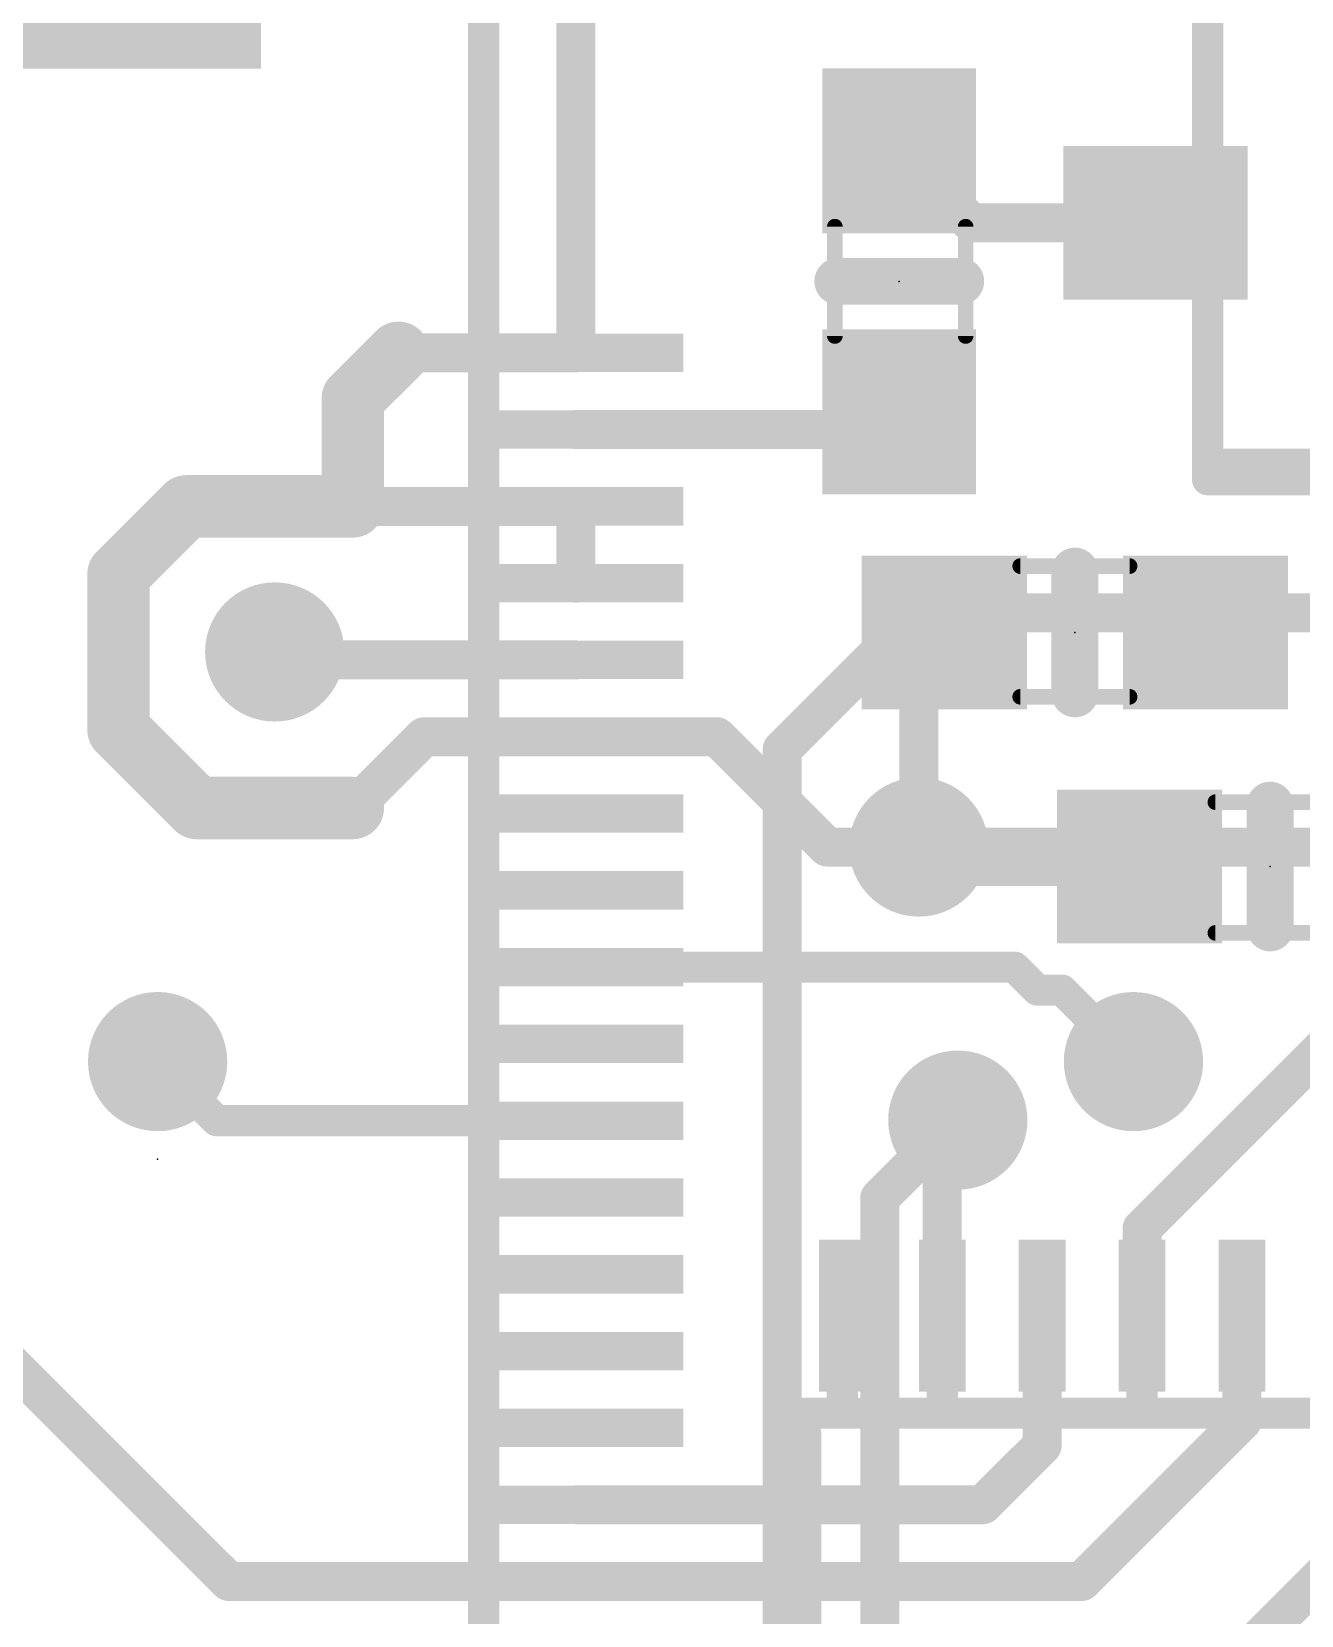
# Model space of a CAD drawing. Extents: x -9.9 to 50.1, y -10.4 to 42.4.
# Drawn here: x 19.63 to 27.89, y 12.9 to 23.22 of the extents above; entities that cross this region are included whole.
import ezdxf

# ---------------------------------------------------------------- set-up
doc = ezdxf.new("R2010")
doc.units = 0
for name, color, linetype in [('1', 12, 'CONTINUOUS'), ('16', 5, 'CONTINUOUS'), ('18', 110, 'CONTINUOUS'), ('21', 40, 'CONTINUOUS'), ('23', 53, 'CONTINUOUS'), ('24', 6, 'CONTINUOUS'), ('51', 253, 'CONTINUOUS')]:
    doc.layers.add(name, color=color, linetype=linetype)

# ---------------------------------------------------------------- blocks, each defined once
blk = doc.blocks.new('RECT')
blk.add_solid([(-0.5, -0.5), (0.5, -0.5), (-0.5, 0.5), (0.5, 0.5)])
blk = doc.blocks.new('ROUNDV')
at = {"const_width": 0.5}
blk.add_lwpolyline([(0, -0.25, 1), (0, 0.25, 1), (0, -0.25)], format="xyb", dxfattribs=at)

msp = doc.modelspace()

# ---------------------------------------------------------------- linework, layer by layer
at = {"layer": '1'}
for points, const_width in [([(23.169, 21.125), (23.169, 24.257)], 0.254), ([(25.742, 21.971), (25.273, 22.44)], 0.254), ([(26.94, 21.971), (25.742, 21.971)], 0.254), ([(22.014, 21.125), (21.717, 20.828)], 0.4064), ([(23.169, 21.125), (22.014, 21.125)], 0.254), ([(21.717, 20.828), (21.717, 20.125)], 0.4064), ([(25.388, 20.625), (25.273, 20.74)], 0.254), ([(23.169, 20.625), (25.388, 20.625)], 0.254), ([(20.193, 19.685), (20.633, 20.125)], 0.4064), ([(20.633, 20.125), (21.717, 20.125)], 0.4064), ([(21.717, 20.125), (23.169, 20.125)], 0.254), ([(23.169, 19.625), (23.169, 20.125)], 0.254), ([(20.193, 18.669), (20.193, 19.685)], 0.4064), ([(25.566, 19.304), (25.4, 19.138)], 0.254), ([(21.261, 19.125), (21.209, 19.177)], 0.254), ([(23.169, 19.125), (21.261, 19.125)], 0.254), ([(25.4, 19.138), (25.4, 17.907)], 0.254), ([(20.701, 18.161), (20.193, 18.669)], 0.4064), ([(22.181, 18.625), (21.717, 18.161)], 0.254), ([(23.169, 18.625), (22.181, 18.625)], 0.254), ([(23.169, 18.625), (24.086, 18.625)], 0.254), ([(24.804, 17.907), (24.086, 18.625)], 0.254), ([(21.717, 18.161), (20.701, 18.161)], 0.4064), ([(24.804, 17.907), (25.4, 17.907)], 0.254), ([(25.527, 17.78), (25.4, 17.907)], 0.254), ([(26.836, 17.78), (25.527, 17.78)], 0.254), ([(26.924, 17.78), (26.836, 17.78)], 0.254), ([(23.169, 17.125), (26.0225, 17.125)], 0.2032), ([(26.0225, 17.125), (26.1723, 16.9752)], 0.2032), ([(26.1723, 16.9752), (26.3318, 16.9752)], 0.2032), ([(26.3318, 16.9752), (26.797, 16.51)], 0.2032), ([(26.853, 15.423), (28.321, 16.891)], 0.254), ([(20.832, 16.125), (20.447, 16.51)], 0.2032), ([(23.169, 16.125), (20.832, 16.125)], 0.2032), ([(25.553, 16.028), (25.654, 16.129)], 0.254), ([(25.553, 14.8558), (25.553, 16.028)], 0.254), ([(18.542, 15.494), (20.911, 13.125)], 0.254), ([(26.853, 14.8558), (26.853, 15.423)], 0.254), ([(26.203, 14.011), (26.203, 14.8558)], 0.254), ([(27.503, 14.168), (27.503, 14.8558)], 0.254), ([(26.46, 13.125), (27.503, 14.168)], 0.254), ([(25.817, 13.625), (26.203, 14.011)], 0.254), ([(27.484, 12.625), (28.803, 13.944)], 0.254), ([(23.169, 13.625), (25.817, 13.625)], 0.254), ([(20.911, 13.125), (23.169, 13.125)], 0.254), ([(23.169, 13.125), (26.46, 13.125)], 0.254)]:
    msp.add_lwpolyline(points, dxfattribs=dict(at, const_width=const_width))
for points, const_width in [([(25.3179, 22.4849, 1), (25.2281, 22.3951)], 0.127), ([(25.742, 22.0345, 1), (25.742, 21.9075)], 0.127), ([(25.6971, 21.9261, 1), (25.7869, 22.0159)], 0.127), ([(26.94, 21.9075, 1), (26.94, 22.0345)], 0.127), ([(22.0858, 21.0532, 1), (21.9422, 21.1968)], 0.2032), ([(22.014, 21.1885, 1), (22.014, 21.0615)], 0.127), ([(23.169, 21.0615, 1), (23.169, 21.1885)], 0.127), ([(23.1055, 21.125, 1), (23.2325, 21.125)], 0.127), ([(21.8186, 20.828, 1), (21.6154, 20.828)], 0.2032), ([(21.6452, 20.8998, 1), (21.7888, 20.7562)], 0.2032), ([(25.3179, 20.7849, 1), (25.2281, 20.6951)], 0.127), ([(23.169, 20.6885, 1), (23.169, 20.5615)], 0.127), ([(25.3431, 20.5801, 1), (25.4329, 20.6699)], 0.127), ([(25.388, 20.5615, 1), (25.388, 20.6885)], 0.127), ([(20.633, 20.2266, 1), (20.633, 20.0234)], 0.2032), ([(20.7048, 20.0532, 1), (20.5612, 20.1968)], 0.2032), ([(21.717, 20.0234, 1), (21.717, 20.2266)], 0.2032), ([(21.6154, 20.125, 1), (21.8186, 20.125)], 0.2032), ([(21.717, 20.1885, 1), (21.717, 20.0615)], 0.127), ([(23.2325, 20.125, 1), (23.1055, 20.125)], 0.127), ([(23.169, 20.0615, 1), (23.169, 20.1885)], 0.127), ([(20.2946, 19.685, 1), (20.0914, 19.685)], 0.2032), ([(20.1212, 19.7568, 1), (20.2648, 19.6132)], 0.2032), ([(23.1055, 19.625, 1), (23.2325, 19.625)], 0.127), ([(25.6109, 19.2591, 1), (25.5211, 19.3489)], 0.127), ([(21.2539, 19.2219, 1), (21.1641, 19.1321)], 0.127), ([(21.261, 19.1885, 1), (21.261, 19.0615)], 0.127), ([(21.2161, 19.0801, 1), (21.3059, 19.1699)], 0.127), ([(23.169, 19.0615, 1), (23.169, 19.1885)], 0.127), ([(25.4635, 19.138, 1), (25.3365, 19.138)], 0.127), ([(25.3551, 19.1829, 1), (25.4449, 19.0931)], 0.127), ([(20.2648, 18.7408, 1), (20.1212, 18.5972)], 0.2032), ([(20.0914, 18.669, 1), (20.2946, 18.669)], 0.2032), ([(22.181, 18.6885, 1), (22.181, 18.5615)], 0.127), ([(22.2259, 18.5801, 1), (22.1361, 18.6699)], 0.127), ([(23.169, 18.6885, 1), (23.169, 18.5615)], 0.127), ([(23.169, 18.5615, 1), (23.169, 18.6885)], 0.127), ([(24.1309, 18.6699, 1), (24.0411, 18.5801)], 0.127), ([(24.086, 18.5615, 1), (24.086, 18.6885)], 0.127), ([(20.701, 18.2626, 1), (20.701, 18.0594)], 0.2032), ([(21.717, 18.0594, 1), (21.717, 18.2626)], 0.2032), ([(20.6292, 18.0892, 1), (20.7728, 18.2328)], 0.2032), ([(21.6721, 18.2059, 1), (21.7619, 18.1161)], 0.127), ([(24.804, 17.9705, 1), (24.804, 17.8435)], 0.127), ([(24.7591, 17.8621, 1), (24.8489, 17.9519)], 0.127), ([(25.4449, 17.9519, 1), (25.3551, 17.8621)], 0.127), ([(25.3365, 17.907, 1), (25.4635, 17.907)], 0.127), ([(25.4, 17.8435, 1), (25.4, 17.9705)], 0.127), ([(25.527, 17.8435, 1), (25.527, 17.7165)], 0.127), ([(25.4821, 17.7351, 1), (25.5719, 17.8249)], 0.127), ([(26.836, 17.8435, 1), (26.836, 17.7165)], 0.127), ([(26.836, 17.7165, 1), (26.836, 17.8435)], 0.127), ([(26.924, 17.7165, 1), (26.924, 17.8435)], 0.127), ([(23.169, 17.1758, 1), (23.169, 17.0742)], 0.1016), ([(26.0584, 17.1609, 1), (25.9865, 17.0891)], 0.1016), ([(26.0225, 17.0742, 1), (26.0225, 17.1758)], 0.1016), ([(26.1723, 17.026, 1), (26.1723, 16.9244)], 0.1016), ([(26.1363, 16.9393, 1), (26.2082, 17.0111)], 0.1016), ([(26.3677, 17.0111, 1), (26.2959, 16.9393)], 0.1016), ([(26.3318, 16.9244, 1), (26.3318, 17.026)], 0.1016), ([(20.4829, 16.5459, 1), (20.4111, 16.4741)], 0.1016), ([(26.7611, 16.4741, 1), (26.8329, 16.5459)], 0.1016), ([(20.832, 16.1758, 1), (20.832, 16.0742)], 0.1016), ([(20.7961, 16.0891, 1), (20.8679, 16.1609)], 0.1016), ([(23.169, 16.0742, 1), (23.169, 16.1758)], 0.1016), ([(25.6989, 16.0841, 1), (25.6091, 16.1739)], 0.127), ([(25.6165, 16.028, 1), (25.4895, 16.028)], 0.127), ([(25.5081, 16.0729, 1), (25.5979, 15.9831)], 0.127), ([(26.9165, 15.423, 1), (26.7895, 15.423)], 0.127), ([(26.8081, 15.4679, 1), (26.8979, 15.3781)], 0.127), ([(26.2665, 14.8558, 1), (26.1395, 14.8558)], 0.127), ([(27.5665, 14.8558, 1), (27.4395, 14.8558)], 0.127), ([(25.4895, 14.8558, 1), (25.6165, 14.8558)], 0.127), ([(26.7895, 14.8558, 1), (26.9165, 14.8558)], 0.127), ([(27.4395, 14.168, 1), (27.5665, 14.168)], 0.127), ([(27.5479, 14.1231, 1), (27.4581, 14.2129)], 0.127), ([(26.2479, 13.9661, 1), (26.1581, 14.0559)], 0.127), ([(26.1395, 14.011, 1), (26.2665, 14.011)], 0.127), ([(23.169, 13.6885, 1), (23.169, 13.5615)], 0.127), ([(25.7721, 13.6699, 1), (25.8619, 13.5801)], 0.127), ([(25.817, 13.5615, 1), (25.817, 13.6885)], 0.127), ([(20.911, 13.1885, 1), (20.911, 13.0615)], 0.127), ([(20.8661, 13.0801, 1), (20.9559, 13.1699)], 0.127), ([(23.169, 13.1885, 1), (23.169, 13.0615)], 0.127), ([(23.169, 13.0615, 1), (23.169, 13.1885)], 0.127), ([(26.4151, 13.1699, 1), (26.5049, 13.0801)], 0.127), ([(26.46, 13.0615, 1), (26.46, 13.1885)], 0.127)]:
    msp.add_lwpolyline(points, format="xyb", dxfattribs=dict(at, const_width=const_width))
at = {"layer": '16', "const_width": 0.254}
for points in [[(24.511, 18.542), (25.4, 19.431)], [(25.4, 19.431), (28.94, 19.431)], [(24.511, 18.542), (24.511, 6.223)], [(28.829, 17.907), (25.4, 17.907)], [(25.654, 16.129), (25.146, 15.621)], [(25.146, 15.621), (25.146, 8.509)]]:
    msp.add_lwpolyline(points, dxfattribs=at)
at = {"layer": '16', "const_width": 0.127}
for points in [[(25.4, 19.4945, 1), (25.4, 19.3675)], [(25.4449, 19.3861, 1), (25.3551, 19.4759)], [(24.5745, 18.542, 1), (24.4475, 18.542)], [(24.4661, 18.5869, 1), (24.5559, 18.4971)], [(25.4, 17.9705, 1), (25.4, 17.8435)], [(25.6989, 16.0841, 1), (25.6091, 16.1739)], [(25.2095, 15.621, 1), (25.0825, 15.621)], [(25.1011, 15.6659, 1), (25.1909, 15.5761)]]:
    msp.add_lwpolyline(points, format="xyb", dxfattribs=at)
at = {"layer": '21'}
for points, const_width in [([(22.569, 21.575), (22.569, 23.675)], 0.2032), ([(27.2796, 22.6846), (27.2796, 23.6434)], 0.2032), ([(25.673, 21.59), (24.873, 21.59)], 0.3048), ([(27.2796, 20.2986), (27.2796, 21.2574)], 0.2032), ([(28.5924, 20.2986), (27.2796, 20.2986)], 0.2032), ([(26.416, 19.704), (26.416, 18.904)], 0.3048), ([(27.686, 17.38), (27.686, 18.18)], 0.3048), ([(24.6634, 9.7822), (24.6634, 14.0938)], 0.2032)]:
    msp.add_lwpolyline(points, dxfattribs=dict(at, const_width=const_width))
for points, const_width in [([(27.2288, 22.6846, 1), (27.3304, 22.6846)], 0.1016), ([(24.873, 21.6662, 1), (24.873, 21.5138)], 0.1524), ([(25.673, 21.5138, 1), (25.673, 21.6662)], 0.1524), ([(22.5182, 21.575, 1), (22.6198, 21.575)], 0.1016), ([(27.3304, 21.2574, 1), (27.2288, 21.2574)], 0.1016), ([(27.2796, 20.3494, 1), (27.2796, 20.2478)], 0.1016), ([(27.2288, 20.2986, 1), (27.3304, 20.2986)], 0.1016), ([(26.4922, 19.704, 1), (26.3398, 19.704)], 0.1524), ([(26.3398, 18.904, 1), (26.4922, 18.904)], 0.1524), ([(27.7622, 18.18, 1), (27.6098, 18.18)], 0.1524), ([(27.6098, 17.38, 1), (27.7622, 17.38)], 0.1524), ([(24.7142, 14.0938, 1), (24.6126, 14.0938)], 0.1016)]:
    msp.add_lwpolyline(points, format="xyb", dxfattribs=dict(at, const_width=const_width))
at = {"layer": '23'}
for p in [(25.273, 21.59), (26.416, 19.304), (27.686, 17.78)]:
    msp.add_point(p, dxfattribs=at)
at = {"layer": '24'}
msp.add_point((20.447, 15.875), dxfattribs=at)
at = {"layer": '51'}
for points, const_width in [([(22.569, 23.675), (22.569, 7.575)], 0.2032), ([(27.2796, 20.3986), (27.2796, 23.5434)], 0.2032), ([(24.854, 21.946), (24.854, 21.234)], 0.1016), ([(25.705, 21.946), (25.705, 21.234)], 0.1016), ([(28.6004, 20.3986), (27.2796, 20.3986)], 0.2032), ([(26.06, 19.736), (26.772, 19.736)], 0.1016), ([(26.06, 18.885), (26.772, 18.885)], 0.1016), ([(28.042, 18.199), (27.33, 18.199)], 0.1016), ([(28.042, 17.348), (27.33, 17.348)], 0.1016), ([(29.6926, 14.2208), (24.6634, 14.2208)], 0.2032)]:
    msp.add_lwpolyline(points, dxfattribs=dict(at, const_width=const_width))
for points, const_width in [([(24.8794, 21.946, 1), (24.8286, 21.946)], 0.0508), ([(25.7304, 21.946, 1), (25.6796, 21.946)], 0.0508), ([(24.8286, 21.234, 1), (24.8794, 21.234)], 0.0508), ([(25.6796, 21.234, 1), (25.7304, 21.234)], 0.0508), ([(27.2796, 20.4494, 1), (27.2796, 20.3478)], 0.1016), ([(27.2288, 20.3986, 1), (27.3304, 20.3986)], 0.1016), ([(26.06, 19.7614, 1), (26.06, 19.7106)], 0.0508), ([(26.772, 19.7106, 1), (26.772, 19.7614)], 0.0508), ([(26.06, 18.9104, 1), (26.06, 18.8596)], 0.0508), ([(26.772, 18.8596, 1), (26.772, 18.9104)], 0.0508), ([(27.33, 18.2244, 1), (27.33, 18.1736)], 0.0508), ([(27.33, 17.3734, 1), (27.33, 17.3226)], 0.0508), ([(24.6634, 14.2716, 1), (24.6634, 14.17)], 0.1016)]:
    msp.add_lwpolyline(points, format="xyb", dxfattribs=dict(at, const_width=const_width))

# ---------------------------------------------------------------- block references
at = {"layer": '1'}
for p, xscale, yscale, rotation in [((20.019, 23.775), 1.6, 2.2, 270), ((23.169, 21.125), 0.25, 1.4, 270), ((23.169, 20.625), 0.25, 1.4, 270), ((23.169, 20.125), 0.25, 1.4, 270), ((23.169, 19.625), 0.25, 1.4, 270), ((23.169, 19.125), 0.25, 1.4, 270), ((23.169, 18.625), 0.25, 1.4, 270), ((23.169, 18.125), 0.25, 1.4, 270), ((23.169, 17.625), 0.25, 1.4, 270), ((23.169, 17.125), 0.25, 1.4, 270), ((23.169, 16.625), 0.25, 1.4, 270), ((23.169, 16.125), 0.25, 1.4, 270), ((23.169, 15.625), 0.25, 1.4, 270), ((24.903, 14.8558), 0.3048, 0.9906, 180), ((25.553, 14.8558), 0.3048, 0.9906, 180), ((26.203, 14.8558), 0.3048, 0.9906, 180), ((26.853, 14.8558), 0.3048, 0.9906, 180), ((27.503, 14.8558), 0.3048, 0.9906, 180), ((23.169, 15.125), 0.25, 1.4, 270), ((23.169, 14.625), 0.25, 1.4, 270), ((23.169, 14.125), 0.25, 1.4, 270), ((23.169, 13.625), 0.25, 1.4, 270), ((23.169, 13.125), 0.25, 1.4, 270)]:
    msp.add_blockref('RECT', p, dxfattribs=dict(at, xscale=xscale, yscale=yscale, rotation=rotation))
at = {"layer": '1', "xscale": 1.075}
for p, rotation in [((25.273, 22.44), 270), ((25.273, 20.74), 270), ((26.836, 17.78), 180)]:
    msp.add_blockref('RECT', p, dxfattribs=dict(at, rotation=rotation))
at = {"layer": '1', "yscale": 1.2, "rotation": 90}
msp.add_blockref('RECT', (26.94, 21.971), dxfattribs=at)
at = {"layer": '1', "xscale": 1.075}
for p in [(25.566, 19.304), (27.266, 19.304)]:
    msp.add_blockref('RECT', p, dxfattribs=at)
at = {"layer": '18', "xscale": 0.9064, "yscale": 0.9064}
for p in [(21.209, 19.177), (21.209, 19.177), (25.4, 17.907), (25.4, 17.907), (20.447, 16.51), (20.447, 16.51), (26.797, 16.51), (26.797, 16.51), (25.654, 16.129), (25.654, 16.129)]:
    msp.add_blockref('ROUNDV', p, dxfattribs=at)
at = {"layer": '51'}
for p, xscale, yscale, rotation in [((25.2781, 22.1782), 0.5001, 0.95, 270), ((26.9367, 21.971), 0.4572, 0.5842, 90), ((25.2781, 21.0098), 0.5001, 0.95, 270), ((27.1058, 17.7749), 0.5001, 0.95, 180), ((24.903, 14.6399), 0.2032, 0.8382, 180), ((25.553, 14.6399), 0.2032, 0.8382, 180), ((26.203, 14.6399), 0.2032, 0.8382, 180), ((26.853, 14.6399), 0.2032, 0.8382, 180), ((27.503, 14.6399), 0.2032, 0.8382, 180)]:
    msp.add_blockref('RECT', p, dxfattribs=dict(at, xscale=xscale, yscale=yscale, rotation=rotation))
at = {"layer": '51', "xscale": 0.5001, "yscale": 0.95}
for p in [(25.8279, 19.3091), (26.9962, 19.3091)]:
    msp.add_blockref('RECT', p, dxfattribs=at)

doc.saveas('drawing.dxf')
